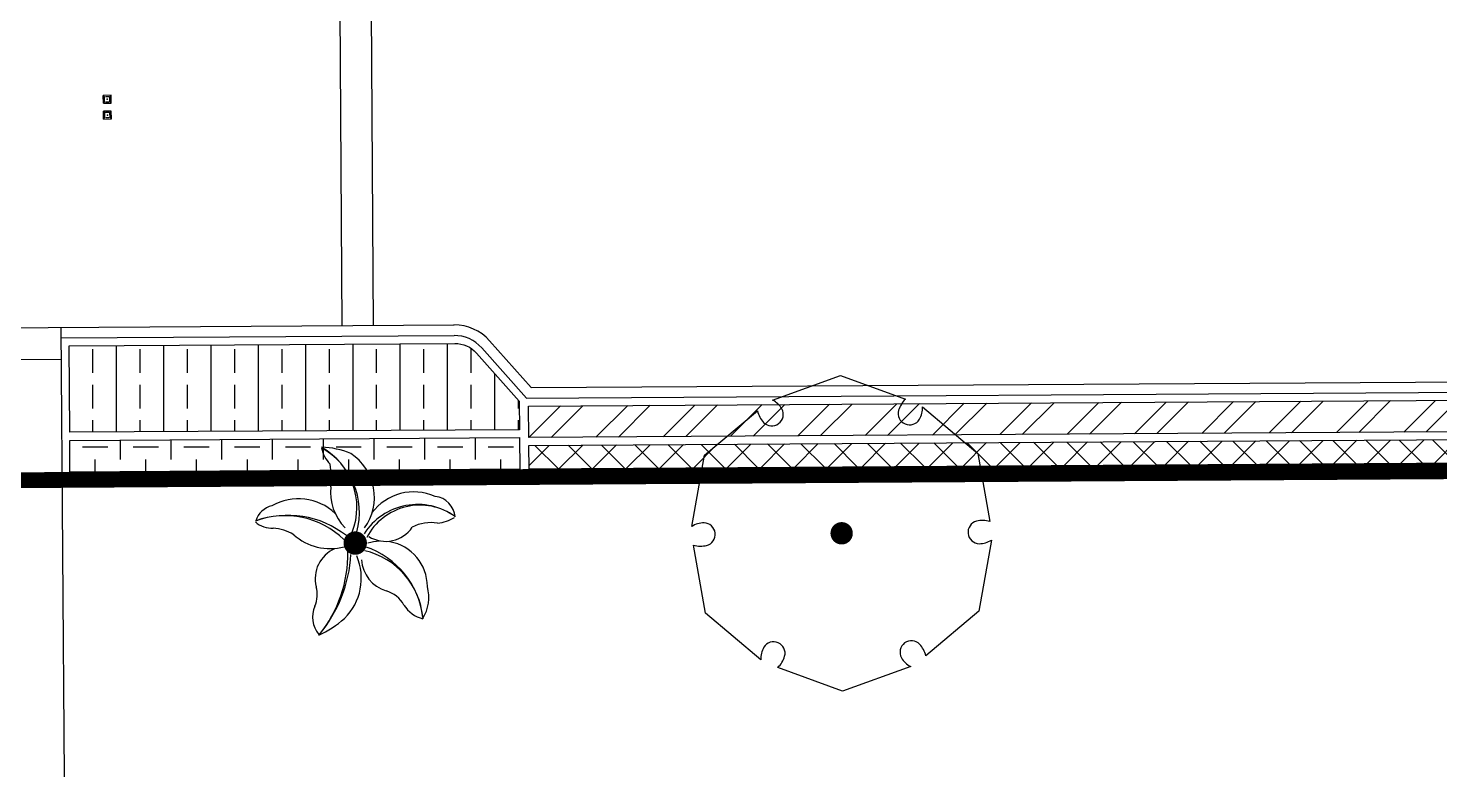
# Model space of a CAD drawing. Header units: feet. Extents: x 919634 to 928945, y 707022 to 708026.
# Drawn here: x 920597.4 to 920686.9, y 707036.1 to 707083.5 of the extents above; entities that cross this region are included whole.
import ezdxf

# ---------------------------------------------------------------- set-up
doc = ezdxf.new("R2010")
doc.units = ezdxf.units.FT
doc.header["$LTSCALE"] = 20
doc.header["$MEASUREMENT"] = 0
doc.linetypes.add('PHANTOM2', pattern=[1.25, 0.625, -0.125, 0.125, -0.125, 0.125, -0.125])
doc.layers.add('-u-site-propline', color=7, linetype='PHANTOM2', true_color=0xd10000)
for name, color, linetype in [('-u-site-xref', 7, 'Continuous'), ('LK-TREE-013M', 6, 'Continuous'), ('LK-TREE-035M', 123, 'Continuous'), ('LK-TREE-050M', 2, 'Continuous'), ('LK-TREE-TRNK', 32, 'Continuous'), ('LP-PATT-SHAR', 4, 'Continuous'), ('LP-SHAR-BRDR-CONT', 123, 'Continuous'), ('LP-TREE', 15, 'Continuous')]:
    doc.layers.add(name, color=color, linetype=linetype)
doc.layers.add('Site Plan$0$SP-CURB', color=3, linetype='Continuous', lineweight=25)
doc.layers.add('Site Plan$0$SP-SIDEWALK', color=2, linetype='Continuous', lineweight=25)
doc.layers.add('Site Plan$0$SP-RPMs', color=162, linetype='Continuous', plot=False)
doc.layers.get('-u-site-xref').off()

# ---------------------------------------------------------------- blocks, each defined once
blk = doc.blocks.new('Site Plan')
at = {"layer": 'Site Plan$0$SP-CURB'}
for p, q in [((920617.122, 707084.69), (920617.248, 707064.692)), ((920619.122, 707084.702), (920619.247, 707064.704)), ((920566.52, 707064.374), (920624.371, 707064.737)), ((920599.467, 707063.91), (920624.375, 707064.067)), ((920629.272, 707060.766), (920626.629, 707063.732)), ((920628.974, 707060.094), (920626.129, 707063.287)), ((920629.272, 707060.766), (920724.604, 707061.363)), ((920628.974, 707060.094), (920724.911, 707060.695))]:
    blk.add_line(p, q, dxfattribs=at)
for major_axis in [(1.996, -2.24), (1.55, -1.74)]:
    blk.add_ellipse((920624.389, 707061.737), major_axis=major_axis, ratio=1, start_param=1.570796, end_param=2.420082, dxfattribs=at)
at = {"layer": 'Site Plan$0$SP-RPMs'}
for p, q in [((920602.626, 707079.297), (920602.126, 707079.293)), ((920602.212, 707079.2), (920602.126, 707079.293)), ((920602.131, 707078.793), (920602.126, 707079.293)), ((920602.131, 707078.793), (920602.214, 707078.887)), ((920602.131, 707078.793), (920602.631, 707078.797)), ((920602.214, 707078.887), (920602.212, 707079.2)), ((920602.543, 707079.203), (920602.626, 707079.297)), ((920602.545, 707078.89), (920602.543, 707079.203)), ((920602.545, 707078.89), (920602.631, 707078.797)), ((920602.631, 707078.797), (920602.626, 707079.297)), ((920602.635, 707078.297), (920602.135, 707078.293)), ((920602.22, 707078.2), (920602.135, 707078.293)), ((920602.139, 707077.793), (920602.135, 707078.293)), ((920602.223, 707077.887), (920602.22, 707078.2)), ((920602.551, 707078.203), (920602.635, 707078.297)), ((920602.554, 707077.89), (920602.551, 707078.203)), ((920602.554, 707077.89), (920602.639, 707077.797)), ((920602.639, 707077.797), (920602.635, 707078.297)), ((920602.139, 707077.793), (920602.223, 707077.887)), ((920602.139, 707077.793), (920602.639, 707077.797))]:
    blk.add_line(p, q, dxfattribs=at)
for points in [[(920602.486, 707079.202), (920602.268, 707079.2)], [(920602.27, 707078.888), (920602.489, 707078.89)], [(920602.495, 707078.202), (920602.276, 707078.2)], [(920602.279, 707077.888), (920602.498, 707077.89)]]:
    blk.add_lwpolyline(points, dxfattribs=at)
for p in [(920602.378, 707079.045), (920602.387, 707078.045)]:
    blk.add_point(p, dxfattribs=at)
at = {"layer": 'Site Plan$0$SP-SIDEWALK'}
for p, q in [((920599.672, 707036.09), (920599.464, 707064.57)), ((920591.477, 707062.52), (920599.476, 707062.57))]:
    blk.add_line(p, q, dxfattribs=at)
blk = doc.blocks.new('TREE-SIMP-027')
at = {"layer": 'LK-TREE-050M'}
blk.add_lwpolyline([(0.2708, 0.4238), (0.4563, 0.2673), (0.4966, 0.0396, 0.127189), (0.4527, 0.0407, 0.875318), (0.4614, -0.0349, 0.149076), (0.5024, -0.0227), (0.4596, -0.2615), (0.2826, -0.4103, 0.127189), (0.2616, -0.3718, 0.875318), (0.2005, -0.417, 0.149076), (0.2316, -0.4464), (0.0033, -0.5288), (-0.214, -0.4499, 0.127189), (-0.1912, -0.4124, 0.875318), (-0.2609, -0.3821, 0.149076), (-0.2708, -0.4238), (-0.4563, -0.2673), (-0.4966, -0.0396, 0.127189), (-0.4527, -0.0407, 0.875318), (-0.4614, 0.0349, 0.149076), (-0.5024, 0.0227), (-0.4596, 0.2615), (-0.2826, 0.4103, 0.127189), (-0.2616, 0.3718, 0.875318), (-0.2005, 0.417, 0.149076), (-0.2316, 0.4464), (-0.0033, 0.5288), (0.214, 0.4499, 0.127189), (0.1912, 0.4124, 0.875318), (0.2609, 0.3821, 0.149076)], format="xyb", close=True, dxfattribs=at)
at = {"layer": 'LK-TREE-TRNK', "const_width": 0.0375}
blk.add_lwpolyline([(-0.0187, 0, 1), (0.0188, 0, 1)], format="xyb", close=True, dxfattribs=at)
blk = doc.blocks.new('TREE-PALM-041')
at = {"layer": 'LK-TREE-013M'}
for centre, radius, start, end in [((-0.372, 0.1634), 0.3947, 344.77677, 61.06918), ((-0.3558, 0.1912), 0.3648, 338.66856, 60.93853), ((0.3342, -0.1338), 0.3402, 54.08928, 147.37924), ((0.3457, -0.1174), 0.3201, 54.03428, 152.47003), ((-0.3597, -0.3546), 0.503, 51.62246, 110.15158), ((-0.3762, -0.3101), 0.4564, 46.1981, 109.94573), ((-0.7226, -0.0583), 0.6834, 320.99129, 0.95795), ((-0.759, -0.0173), 0.7375, 320.28973, 356.60018), ((-0.0404, -0.4329), 0.4028, 4.98485, 76.91433), ((-0.0883, -0.4507), 0.4536, 5.93207, 71.72584)]:
    blk.add_arc(centre, radius, start, end, dxfattribs=at)
at = {"layer": 'LK-TREE-035M'}
for centre, radius, start, end in [((-0.1847, 0.11), 0.4016, 66.30428, 89.25878), ((-0.0122, 0.5395), 0.17, 190.36488, 224.11509), ((-0.1754, 0.245), 0.278, 323.89829, 56.82995), ((-0.816, 0.3341), 0.6872, 357.24185, 7.28169), ((-0.3035, -0.0466), 0.2838, 46.33436, 119.91928), ((0.1352, 0.2696), 0.2666, 173.23072, 224.63223), ((0.3126, -0.0033), 0.2768, 65.58085, 143.65884), ((0.4154, 0.1306), 0.1188, 4.30948, 84.3421), ((-0.4159, 0.0823), 0.1206, 103.94949, 162.4386), ((-0.4444, 0.2132), 0.1337, 228.22071, 272.72522), ((-0.4502, -0.1471), 0.227, 57.70629, 86.94353), ((0.1635, 0.1788), 0.1696, 237.74564, 326.34281), ((0.4014, -0.0936), 0.2029, 79.02081, 118.46186), ((0.4061, 0.3535), 0.2502, 277.816, 300.01357), ((-0.136, 0.2579), 0.2874, 227.84067, 285.38858), ((0.1425, -0.2322), 0.243, 93.04273, 107.89074), ((0.1425, -0.2322), 0.243, 359.91775, 79.84312), ((-0.0391, -0.1904), 0.175, 113.90281, 194.2622), ((-0.2692, -0.1882), 0.3018, 314.72835, 23.33724), ((0.2199, -0.0777), 0.1863, 183.62577, 252.77558), ((-0.3583, -0.2748), 0.1552, 336.51984, 15.4301), ((0.125, -0.4042), 0.1538, 28.22882, 75.01416), ((0.19, -0.2908), 0.2039, 326.17206, 16.58712), ((-0.0844, -0.3954), 0.1441, 155.94132, 219.77401), ((0.4014, -0.2421), 0.1669, 212.35043, 256.3272), ((-0.4342, 0.0256), 0.5708, 294.75737, 311.38269)]:
    blk.add_arc(centre, radius, start, end, dxfattribs=at)
at = {"layer": 'LK-TREE-TRNK', "const_width": 0.0625}
blk.add_lwpolyline([(-0.0261, 0.0172, 1), (0.0261, -0.0172, 1)], format="xyb", close=True, dxfattribs=at)

msp = doc.modelspace()

# ---------------------------------------------------------------- block references
at = {"layer": '-u-site-xref'}
msp.add_blockref('Site Plan', (0, 0), dxfattribs=at)

# ---------------------------------------------------------------- next in the draw order: hatches: boundary and pattern name
at = {"layer": 'LP-PATT-SHAR'}
h = msp.add_hatch(dxfattribs=at)
h.set_pattern_fill('ANSI33', color=256, scale=12, angle=45)
h.set_pattern_definition([(90, (920599.9637, 707057.9463), (-3, 0), []), (90, (920601.4637, 707059.4463), (-3, 0), [1.5, -0.75])])
edge = h.paths.add_edge_path()
edge.add_line((920599.964, 707063.414), (920624.423, 707063.567))
edge.add_arc((920624.427, 707061.737), 1.83, 41.70098, 90.11521, ccw=False)
edge.add_line((920625.793, 707062.954), (920628.512, 707059.902))
edge.add_line((920628.512, 707059.902), (920628.524, 707058.096))
edge.add_line((920628.524, 707058.096), (920599.998, 707057.946))
edge.add_line((920599.998, 707057.946), (920599.964, 707063.414))
h = msp.add_hatch(dxfattribs=at)
h.set_pattern_fill('ANSI32', color=256, scale=8)
h.set_pattern_definition([(45, (920629.103, 707057.594), (-2.12132, 2.12132), []), (45, (920630.5173, 707057.594), (-2.12132, 2.12132), [])])
h.paths.add_polyline_path([(920725.113, 707060.196), (920725.127, 707058.196), (920629.116, 707057.594), (920629.103, 707059.594)])
h = msp.add_hatch(dxfattribs=at)
h.set_pattern_fill('LAFX-A410-SCREEN', color=256, scale=2.4, pattern_type=2)
h.set_pattern_definition([(0, (920600.0018, 707058.6267), (0, 3.216), [0.80647, -2.40953]), (0, (920600.8082, 707057.014), (0, 3.216), [1.60123, -1.61476]), (0, (920602.4094, 707058.6267), (0, 3.216), [0.80647, -2.40953]), (90, (920601.6147, 707057.8203), (-3.216, 2e-16), [0.7948, -2.42122]), (90, (920600.0018, 707056.2074), (-3.216, 2e-16), [0.7831, -2.4329]), (90, (920601.6147, 707055.4126), (-3.216, 2e-16), [0.7948, -2.42122]), (90, (920600.0018, 707057.002), (-3.216, 2e-16), [0.82985, -2.38616])])
h.paths.add_polyline_path([(920628.531, 707057.591), (920628.544, 707055.589), (920600.012, 707055.408), (920600.001, 707057.416)])
h = msp.add_hatch(dxfattribs=at)
h.set_pattern_fill('ANSI37', color=256, scale=12)
h.set_pattern_definition([(45, (920114.4667, 707052.4105), (-1.06066, 1.06066), []), (135, (920114.4667, 707052.4105), (-1.06066, -1.06066), [])])
h.paths.add_polyline_path([(920725.129, 707057.696), (920725.14, 707056.197), (920629.129, 707055.595), (920629.119, 707057.095)])

# ---------------------------------------------------------------- next in the draw order: linework, layer by layer
at = {"layer": '-u-site-propline', "const_width": 1}
msp.add_lwpolyline([(920947, 707545.92), (920946.201, 707600.835), (920548.473, 707598.249), (920114.576, 707595.417), (920115.105, 707522.895), (920102.967, 707404.748), (920105.543, 707051.813), (920991.697, 707057.367), (920991.473, 707093.125), (921085.439, 707093.799), (921082.202, 707546.78)], close=True, dxfattribs=at)
at = {"layer": 'LP-SHAR-BRDR-CONT'}
msp.add_lwpolyline([(920599.964, 707063.414), (920624.423, 707063.567, -0.214446), (920625.793, 707062.954), (920628.512, 707059.902), (920628.524, 707058.096), (920599.998, 707057.946)], format="xyb", close=True, dxfattribs=at)
for points in [[(920725.113, 707060.196), (920725.127, 707058.196), (920629.116, 707057.594), (920629.103, 707059.594), (920725.113, 707060.196)], [(920628.531, 707057.591), (920628.544, 707055.589), (920600.012, 707055.408), (920600.001, 707057.416)], [(920725.129, 707057.696), (920725.14, 707056.197), (920629.129, 707055.595), (920629.119, 707057.095), (920725.129, 707057.696)]]:
    msp.add_lwpolyline(points, close=True, dxfattribs=at)

# ---------------------------------------------------------------- next in the draw order: block references
at = {"layer": 'LP-TREE'}
for name, p, xscale, yscale, zscale in [('TREE-SIMP-027', (920648.955, 707051.526), 18.91141011540282, 18.91141011540282, 18.29877919221403), ('TREE-PALM-041', (920618.106, 707050.906), 11.86833221055216, 11.86833221055216, 11.86833221055216)]:
    msp.add_blockref(name, p, dxfattribs=dict(at, xscale=xscale, yscale=yscale, zscale=zscale))

doc.saveas('drawing.dxf')
